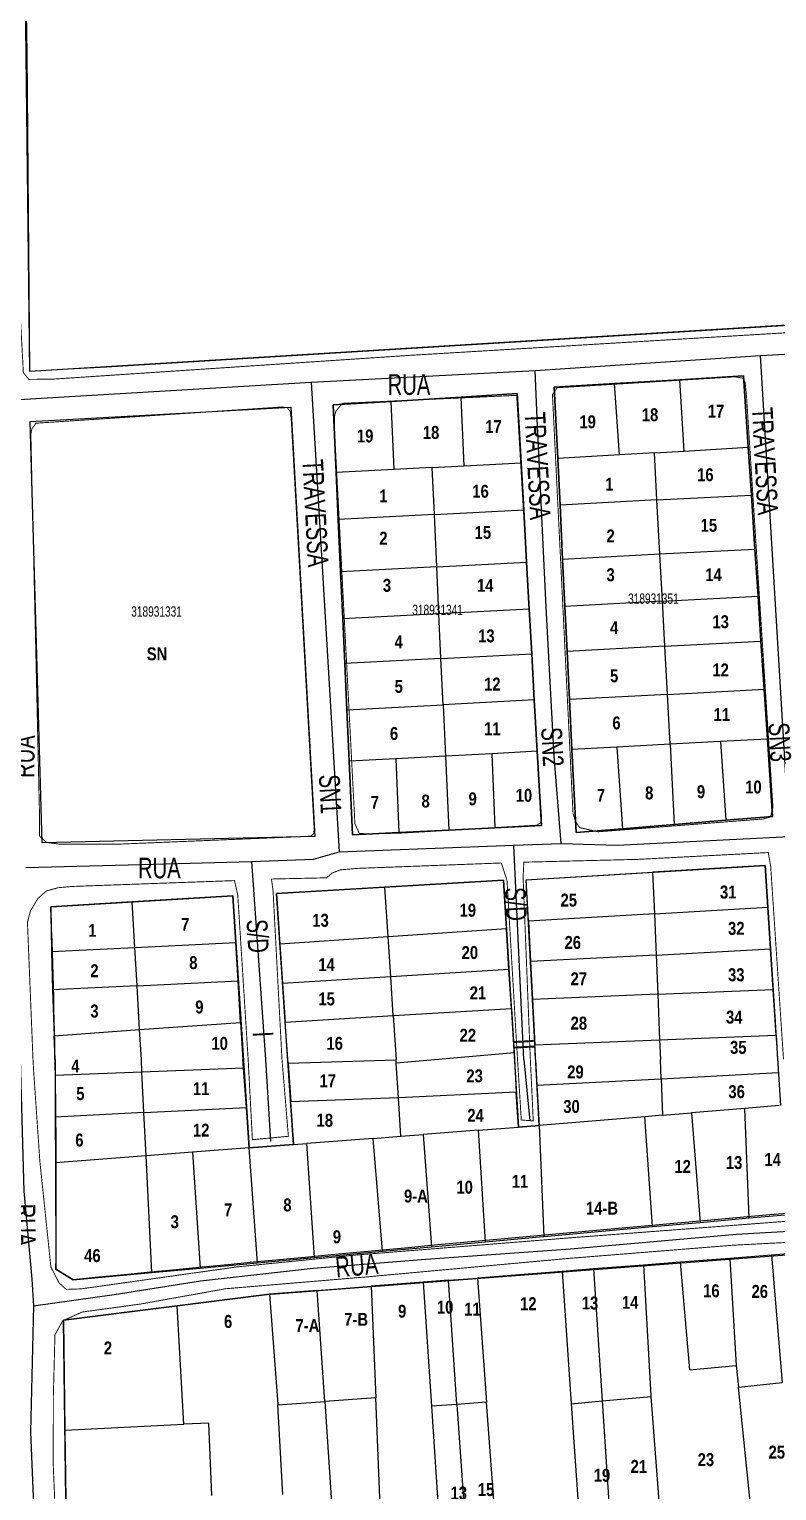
# Model space of a CAD drawing. Extents: x 204834 to 208707, y 4853033 to 4855981.
# Drawn here: x 207168.8 to 207313.4, y 4853635.8 to 4853918.7 of the extents above; entities that cross this region are included whole.
import ezdxf
from ezdxf.enums import TextEntityAlignment as Align

# ---------------------------------------------------------------- set-up
doc = ezdxf.new("R2010")
doc.units = 0
doc.header["$LTSCALE"] = 1.5
doc.header["$MEASUREMENT"] = 0
doc.linetypes.add('PHANTOMX2', pattern=[5, 2.5, -0.5, 0.5, -0.5, 0.5, -0.5])
for name, color, linetype in [('CD-MALHA-LOTES', 40, 'CONTINUOUS'), ('CD_TXT_QUADRA', 7, 'CONTINUOUS'), ('RU-QUADRAS', 6, 'CONTINUOUS'), ('SV-EIXO-RUA-N-PAV', 6, 'CONTINUOUS'), ('SV-EIXO-RUA-PAV', 20, 'CONTINUOUS'), ('SV-RUA-NAO-PAV-S-GUIA-C-GUIA', 7, 'PHANTOMX2'), ('SV-RUA-PAVIM-S-GUIA-C-GUIA', 7, 'CONTINUOUS'), ('SV-TXT-RUA-N-PAV-S-GUIA-C-GUIA', 7, 'CONTINUOUS'), ('SV-TXT-RUA-PAV-S-GUIA-C-GUIA', 7, 'CONTINUOUS'), ('Th_NmrPort', 7, 'CONTINUOUS')]:
    doc.layers.add(name, color=color, linetype=linetype)
doc.styles.add('ARIAL', font='ARIAL.TTF')
doc.styles.get("Standard").update_dxf_attribs({"font": 'swisscbo.ttf'})

msp = doc.modelspace()

# ---------------------------------------------------------------- linework, layer by layer
at = {"layer": 'CD-MALHA-LOTES', "linetype": 'Continuous'}
for p, q in [((207168.92, 4853852.43), (207166.08, 4854091.71)), ((207606.11, 4853879.3), (207168.92, 4853852.43)), ((207306.96, 4853851.6), (207294.64, 4853850.87)), ((207307.86, 4853837.79), (207306.96, 4853851.6)), ((207281.99, 4853850.12), (207270.33, 4853849.42)), ((207270.33, 4853849.42), (207271.01, 4853835.6)), ((207294.64, 4853850.87), (207281.99, 4853850.12)), ((207282.94, 4853836.31), (207281.99, 4853850.12)), ((207295.46, 4853837.05), (207294.64, 4853850.87)), ((207238.79, 4853846.67), (207227.55, 4853845.98)), ((207227.55, 4853845.98), (207228.14, 4853832.88)), ((207252.36, 4853847.51), (207238.79, 4853846.67)), ((207239.34, 4853833.47), (207238.79, 4853846.67)), ((207263.17, 4853848.18), (207252.36, 4853847.51)), ((207252.91, 4853834.18), (207252.36, 4853847.51)), ((207263.92, 4853834.76), (207263.17, 4853848.18)), ((207168.94, 4853842.75), (207219.4, 4853845.54)), ((207219.4, 4853845.54), (207224.05, 4853762.47)), ((207171.27, 4853761.23), (207168.94, 4853842.75)), ((207295.46, 4853837.05), (207307.86, 4853837.79)), ((207308.47, 4853828.54), (207307.86, 4853837.79)), ((207252.91, 4853834.18), (207263.92, 4853834.76)), ((207264.43, 4853825.68), (207263.92, 4853834.76)), ((207282.94, 4853836.31), (207271.01, 4853835.6)), ((207271.01, 4853835.6), (207271.45, 4853826.6)), ((207289.72, 4853836.71), (207282.94, 4853836.31)), ((207289.72, 4853836.71), (207295.46, 4853837.05)), ((207290.21, 4853827.59), (207289.72, 4853836.71)), ((207239.34, 4853833.47), (207228.14, 4853832.88)), ((207228.14, 4853832.88), (207228.56, 4853823.8)), ((207246.74, 4853833.86), (207239.34, 4853833.47)), ((207246.74, 4853833.86), (207252.91, 4853834.18)), ((207247.16, 4853824.77), (207246.74, 4853833.86)), ((207290.21, 4853827.59), (207271.45, 4853826.6)), ((207271.45, 4853826.6), (207271.96, 4853816.09)), ((207290.21, 4853827.59), (207308.47, 4853828.54)), ((207290.77, 4853817.08), (207290.21, 4853827.59)), ((207309.16, 4853818.04), (207308.47, 4853828.54)), ((207247.16, 4853824.77), (207228.56, 4853823.8)), ((207228.56, 4853823.8), (207229.02, 4853813.66)), ((207247.16, 4853824.77), (207264.43, 4853825.68)), ((207247.62, 4853814.63), (207247.16, 4853824.77)), ((207264.99, 4853815.54), (207264.43, 4853825.68)), ((207309.16, 4853818.04), (207290.77, 4853817.08)), ((207309.75, 4853808.95), (207309.16, 4853818.04)), ((207247.62, 4853814.63), (207229.02, 4853813.66)), ((207247.62, 4853814.63), (207264.99, 4853815.54)), ((207248.03, 4853805.55), (207247.62, 4853814.63)), ((207265.5, 4853806.46), (207264.99, 4853815.54)), ((207290.77, 4853817.08), (207271.96, 4853816.09)), ((207271.96, 4853816.09), (207272.41, 4853807)), ((207291.25, 4853807.98), (207290.77, 4853817.08)), ((207229.02, 4853813.66), (207229.43, 4853804.57)), ((207291.25, 4853807.98), (207309.75, 4853808.95)), ((207310.32, 4853800.25), (207309.75, 4853808.95)), ((207265.5, 4853806.46), (207248.03, 4853805.55)), ((207265.98, 4853797.82), (207265.5, 4853806.46)), ((207291.25, 4853807.98), (207272.41, 4853807)), ((207272.41, 4853807), (207272.84, 4853798.28)), ((207291.72, 4853799.27), (207291.25, 4853807.98)), ((207248.03, 4853805.55), (207229.43, 4853804.57)), ((207229.43, 4853804.57), (207229.83, 4853795.92)), ((207248.43, 4853796.9), (207248.03, 4853805.55)), ((207248.43, 4853796.9), (207265.98, 4853797.82)), ((207266.48, 4853788.89), (207265.98, 4853797.82)), ((207291.72, 4853799.27), (207272.84, 4853798.28)), ((207272.84, 4853798.28), (207273.29, 4853788.98)), ((207291.72, 4853799.27), (207310.32, 4853800.25)), ((207292.22, 4853789.97), (207291.72, 4853799.27)), ((207310.93, 4853790.95), (207310.32, 4853800.25)), ((207248.43, 4853796.9), (207229.83, 4853795.92)), ((207229.83, 4853795.92), (207230.23, 4853786.99)), ((207248.83, 4853787.97), (207248.43, 4853796.9)), ((207292.22, 4853789.97), (207273.29, 4853788.98)), ((207292.22, 4853789.97), (207310.93, 4853790.95)), ((207292.73, 4853780.32), (207292.22, 4853789.97)), ((207311.56, 4853781.31), (207310.93, 4853790.95)), ((207230.23, 4853786.99), (207248.83, 4853787.97)), ((207230.23, 4853786.99), (207230.69, 4853777.05)), ((207266.48, 4853788.89), (207248.83, 4853787.97)), ((207248.83, 4853787.97), (207249.29, 4853778.02)), ((207267.04, 4853778.95), (207266.48, 4853788.89)), ((207273.29, 4853788.98), (207273.76, 4853779.33)), ((207302.48, 4853780.83), (207292.73, 4853780.32)), ((207311.56, 4853781.31), (207302.48, 4853780.83)), ((207302.48, 4853780.83), (207303.53, 4853765.6)), ((207312.54, 4853766.35), (207311.56, 4853781.31)), ((207249.29, 4853778.02), (207239.71, 4853777.52)), ((207258.26, 4853778.49), (207249.29, 4853778.02)), ((207249.29, 4853778.02), (207249.94, 4853763.69)), ((207267.04, 4853778.95), (207258.26, 4853778.49)), ((207258.26, 4853778.49), (207258.86, 4853764.13)), ((207267.84, 4853764.57), (207267.04, 4853778.95)), ((207282.44, 4853779.78), (207273.76, 4853779.33)), ((207273.76, 4853779.33), (207274.55, 4853763.21)), ((207292.73, 4853780.32), (207282.44, 4853779.78)), ((207282.44, 4853779.78), (207283.54, 4853763.95)), ((207292.73, 4853780.32), (207293.56, 4853764.78)), ((207239.71, 4853777.52), (207230.69, 4853777.05)), ((207230.69, 4853777.05), (207231.34, 4853762.77)), ((207239.71, 4853777.52), (207240.3, 4853763.21)), ((207240.3, 4853763.21), (207249.94, 4853763.69)), ((207249.94, 4853763.69), (207258.86, 4853764.13)), ((207258.86, 4853764.13), (207267.84, 4853764.57)), ((207274.55, 4853763.21), (207283.54, 4853763.95)), ((207283.54, 4853763.95), (207293.56, 4853764.78)), ((207293.56, 4853764.78), (207303.53, 4853765.6)), ((207303.53, 4853765.6), (207312.54, 4853766.35)), ((207224.05, 4853762.47), (207171.27, 4853761.23)), ((207231.34, 4853762.77), (207240.3, 4853763.21)), ((207264.93, 4853754.09), (207289.37, 4853755.56)), ((207311.11, 4853756.85), (207289.37, 4853755.56)), ((207289.37, 4853755.56), (207289.7, 4853747.53)), ((207311.63, 4853748.8), (207311.11, 4853756.85)), ((207237.59, 4853752.67), (207216.59, 4853751.43)), ((207260.53, 4853754.01), (207237.59, 4853752.67)), ((207238.22, 4853743.03), (207237.59, 4853752.67)), ((207261.1, 4853744.59), (207260.53, 4853754.01)), ((207265.34, 4853746.11), (207264.93, 4853754.09)), ((207188.68, 4853749.8), (207172.95, 4853748.85)), ((207208.17, 4853750.96), (207188.68, 4853749.8)), ((207189.21, 4853740.97), (207188.68, 4853749.8)), ((207208.72, 4853741.94), (207208.17, 4853750.96)), ((207216.59, 4853751.43), (207217.26, 4853741.6)), ((207172.95, 4853748.85), (207173.12, 4853740.18)), ((207289.7, 4853747.53), (207265.34, 4853746.11)), ((207289.7, 4853747.53), (207311.63, 4853748.8)), ((207289.7, 4853747.53), (207290.03, 4853739.53)), ((207312.15, 4853740.7), (207311.63, 4853748.8)), ((207261.1, 4853744.59), (207238.22, 4853743.03)), ((207261.58, 4853736.75), (207261.1, 4853744.59)), ((207265.34, 4853746.11), (207265.74, 4853738.25)), ((207173.12, 4853740.18), (207189.21, 4853740.97)), ((207189.21, 4853740.97), (207208.72, 4853741.94)), ((207189.64, 4853733.58), (207189.21, 4853740.97)), ((207209.17, 4853734.55), (207208.72, 4853741.94)), ((207238.22, 4853743.03), (207217.26, 4853741.6)), ((207217.26, 4853741.6), (207217.78, 4853734.03)), ((207238.71, 4853735.33), (207238.22, 4853743.03)), ((207173.12, 4853740.18), (207173.26, 4853732.78)), ((207290.03, 4853739.53), (207265.74, 4853738.25)), ((207265.74, 4853738.25), (207266.11, 4853730.94)), ((207290.03, 4853739.53), (207312.15, 4853740.7)), ((207290.03, 4853739.53), (207290.35, 4853731.95)), ((207312.66, 4853732.87), (207312.15, 4853740.7)), ((207238.71, 4853735.33), (207217.78, 4853734.03)), ((207261.58, 4853736.75), (207238.71, 4853735.33)), ((207239.2, 4853727.81), (207238.71, 4853735.33)), ((207262.04, 4853729.17), (207261.58, 4853736.75)), ((207189.64, 4853733.58), (207173.26, 4853732.78)), ((207173.26, 4853732.78), (207173.6, 4853723.92)), ((207189.64, 4853733.58), (207209.17, 4853734.55)), ((207190.13, 4853725.1), (207189.64, 4853733.58)), ((207209.66, 4853726.48), (207209.17, 4853734.55)), ((207217.78, 4853734.03), (207218.29, 4853726.56)), ((207290.35, 4853731.95), (207312.66, 4853732.87)), ((207313.23, 4853724), (207312.66, 4853732.87)), ((207290.35, 4853731.95), (207266.11, 4853730.94)), ((207266.11, 4853730.94), (207266.55, 4853722.17)), ((207290.35, 4853731.95), (207290.71, 4853723.11)), ((207218.29, 4853726.56), (207239.2, 4853727.81)), ((207239.2, 4853727.81), (207262.04, 4853729.17)), ((207239.2, 4853727.81), (207239.75, 4853719.32)), ((207262.04, 4853729.17), (207262.56, 4853720.57)), ((207173.6, 4853723.92), (207190.13, 4853725.1)), ((207190.13, 4853725.1), (207209.66, 4853726.48)), ((207190.47, 4853719.32), (207190.13, 4853725.1)), ((207209.66, 4853726.48), (207210.12, 4853719.32)), ((207218.87, 4853718.55), (207218.29, 4853726.56)), ((207290.71, 4853723.11), (207313.23, 4853724)), ((207313.23, 4853724), (207313.54, 4853719.24)), ((207173.78, 4853719.32), (207173.6, 4853723.92)), ((207266.55, 4853722.17), (207290.71, 4853723.11)), ((207266.7, 4853719.31), (207266.55, 4853722.17)), ((207290.71, 4853723.11), (207290.87, 4853719.32)), ((207173.78, 4853719.32), (207173.79, 4853716.23)), ((207190.59, 4853716.86), (207190.47, 4853719.32)), ((207210.25, 4853717.61), (207210.12, 4853719.32)), ((207239.76, 4853719.17), (207218.87, 4853718.55)), ((207218.87, 4853718.55), (207219.36, 4853711.15)), ((207219.91, 4853702.87), (207218.87, 4853718.55)), ((207239.76, 4853719.17), (207239.75, 4853719.32)), ((207239.79, 4853718.62), (207239.76, 4853719.17)), ((207247.97, 4853719.32), (207239.79, 4853718.62)), ((207240.19, 4853711.89), (207239.79, 4853718.62)), ((207262.56, 4853720.57), (207247.97, 4853719.32)), ((207262.56, 4853720.57), (207262.63, 4853719.45)), ((207262.63, 4853719.45), (207263, 4853713)), ((207266.7, 4853719.31), (207266.98, 4853714.32)), ((207291.01, 4853715.59), (207290.87, 4853719.32)), ((207190.59, 4853716.86), (207173.79, 4853716.23)), ((207173.79, 4853716.23), (207173.83, 4853708.17)), ((207210.25, 4853717.61), (207190.59, 4853716.86)), ((207190.97, 4853709.03), (207190.59, 4853716.86)), ((207210.79, 4853710.02), (207210.25, 4853717.61)), ((207266.98, 4853714.32), (207291.01, 4853715.59)), ((207291.01, 4853715.59), (207313.69, 4853716.79)), ((207291.01, 4853715.59), (207291.27, 4853708.52)), ((207263, 4853713), (207240.19, 4853711.89)), ((207263.39, 4853706.21), (207263, 4853713)), ((207266.98, 4853714.32), (207267.42, 4853706.54)), ((207190.97, 4853709.03), (207210.79, 4853710.02)), ((207211.34, 4853702.21), (207210.79, 4853710.02)), ((207240.19, 4853711.89), (207219.34, 4853711.15)), ((207219.34, 4853711.15), (207219.91, 4853702.87)), ((207240.63, 4853704.46), (207240.19, 4853711.89)), ((207313.81, 4853710.38), (207307.17, 4853709.83)), ((207190.97, 4853709.03), (207173.83, 4853708.17)), ((207173.83, 4853708.17), (207173.86, 4853699.33)), ((207191.38, 4853700.68), (207190.97, 4853709.03)), ((207287.87, 4853708.23), (207267.42, 4853706.54)), ((207291.27, 4853708.52), (207287.87, 4853708.23)), ((207289.37, 4853686.97), (207287.87, 4853708.23)), ((207291.27, 4853708.52), (207296.9, 4853708.98)), ((207307.17, 4853709.83), (207296.9, 4853708.98)), ((207296.9, 4853708.98), (207298.54, 4853687.79)), ((207308.06, 4853688.64), (207307.17, 4853709.83)), ((207235.31, 4853704.05), (207240.63, 4853704.46)), ((207240.63, 4853704.46), (207244.96, 4853704.79)), ((207255.7, 4853705.62), (207244.96, 4853704.79)), ((207244.96, 4853704.79), (207246.58, 4853683.08)), ((207255.7, 4853705.62), (207263.39, 4853706.21)), ((207257.04, 4853684.04), (207255.7, 4853705.62)), ((207267.42, 4853706.54), (207263.39, 4853706.21)), ((207267.42, 4853706.54), (207268.34, 4853685.08)), ((207200.36, 4853701.37), (207191.38, 4853700.68)), ((207211.34, 4853702.21), (207200.36, 4853701.37)), ((207200.36, 4853701.37), (207201.87, 4853678.96)), ((207219.91, 4853702.87), (207211.34, 4853702.21)), ((207212.92, 4853679.98), (207211.34, 4853702.21)), ((207219.91, 4853702.87), (207222.48, 4853703.07)), ((207235.31, 4853704.05), (207222.48, 4853703.07)), ((207223.96, 4853680.99), (207222.48, 4853703.07)), ((207237.09, 4853682.2), (207235.31, 4853704.05)), ((207191.38, 4853700.68), (207173.86, 4853699.33)), ((207173.86, 4853699.33), (207173.94, 4853678.74)), ((207192.47, 4853678.09), (207191.38, 4853700.68)), ((207289.37, 4853686.97), (207298.54, 4853687.79)), ((207298.54, 4853687.79), (207308.06, 4853688.64)), ((207308.06, 4853688.64), (207315.01, 4853689.26)), ((207257.04, 4853684.04), (207268.2, 4853685.07)), ((207268.2, 4853685.07), (207268.34, 4853685.08)), ((207268.34, 4853685.08), (207289.37, 4853686.97)), ((207223.96, 4853680.99), (207237.09, 4853682.2)), ((207237.09, 4853682.2), (207246.58, 4853683.08)), ((207246.58, 4853683.08), (207257.04, 4853684.04)), ((207321.9, 4853682.22), (207312.33, 4853681.47)), ((207192.47, 4853678.09), (207201.87, 4853678.96)), ((207201.87, 4853678.96), (207212.92, 4853679.98)), ((207212.92, 4853679.98), (207223.96, 4853680.99)), ((207277.95, 4853678.77), (207271.85, 4853678.29)), ((207287.64, 4853679.52), (207277.95, 4853678.77)), ((207277.95, 4853678.77), (207279.6, 4853653.24)), ((207294.66, 4853680.07), (207287.64, 4853679.52)), ((207289.1, 4853654.27), (207287.64, 4853679.52)), ((207304.32, 4853680.83), (207294.66, 4853680.07)), ((207294.66, 4853680.07), (207296.47, 4853659.24)), ((207312.33, 4853681.47), (207304.32, 4853680.83)), ((207304.32, 4853680.83), (207305.52, 4853660.09)), ((207312.33, 4853681.47), (207314.39, 4853656.83)), ((207173.94, 4853678.74), (207177.26, 4853676.69)), ((207177.26, 4853676.69), (207192.47, 4853678.09)), ((207245, 4853676.2), (207234.93, 4853675.42)), ((207249.86, 4853676.58), (207245, 4853676.2)), ((207245, 4853676.2), (207246.6, 4853652.21)), ((207249.86, 4853676.58), (207255.46, 4853677.02)), ((207251.52, 4853652.56), (207249.86, 4853676.58)), ((207271.85, 4853678.29), (207255.46, 4853677.02)), ((207255.46, 4853677.02), (207257.24, 4853652.98)), ((207271.85, 4853678.29), (207273.62, 4853652.7)), ((207214.72, 4853673.85), (207197.37, 4853671.64)), ((207215.25, 4853673.89), (207214.72, 4853673.85)), ((207224.49, 4853674.61), (207215.25, 4853673.89)), ((207215.25, 4853673.89), (207216.85, 4853652.59)), ((207224.49, 4853674.61), (207234.93, 4853675.42)), ((207225.93, 4853653.12), (207224.49, 4853674.61)), ((207234.93, 4853675.42), (207235.8, 4853653.85)), ((207197.37, 4853671.64), (207175.4, 4853668.84)), ((207198.7, 4853648.72), (207197.37, 4853671.64)), ((207175.4, 4853668.84), (207175.68, 4853647.59)), ((207296.47, 4853659.24), (207305.52, 4853660.09)), ((207305.52, 4853660.09), (207305.95, 4853655.93)), ((207305.95, 4853655.93), (207314.39, 4853656.83)), ((207235.8, 4853653.85), (207225.93, 4853653.12)), ((207236.99, 4853624.13), (207235.8, 4853653.85)), ((207279.6, 4853653.24), (207289.11, 4853654.11)), ((207289.11, 4853654.11), (207289.1, 4853654.27)), ((207290.95, 4853629.5), (207289.11, 4853654.11)), ((207308.34, 4853632.49), (207305.95, 4853655.93)), ((207216.85, 4853652.59), (207216.86, 4853652.45)), ((207216.86, 4853652.45), (207225.93, 4853653.12)), ((207217.81, 4853635.1), (207216.86, 4853652.45)), ((207225.93, 4853653.12), (207227.91, 4853623.43)), ((207251.52, 4853652.56), (207246.6, 4853652.21)), ((207246.6, 4853652.21), (207248.41, 4853625.01)), ((207257.24, 4853652.98), (207251.52, 4853652.56)), ((207251.52, 4853652.56), (207253.41, 4853625.39)), ((207259.25, 4853625.84), (207257.24, 4853652.98)), ((207273.62, 4853652.7), (207279.6, 4853653.24)), ((207273.62, 4853652.7), (207275.4, 4853626.85)), ((207279.6, 4853653.24), (207281.24, 4853627.82)), ((207175.68, 4853647.59), (207198.7, 4853648.72)), ((207203.55, 4853648.96), (207198.7, 4853648.72)), ((207204.1, 4853634.92), (207203.55, 4853648.96)), ((207175.68, 4853647.59), (207175.99, 4853624.24))]:
    msp.add_line(p, q, dxfattribs=at)
at = {"layer": 'RU-QUADRAS', "linetype": 'Continuous'}
for points in [[(208114.89, 4853911.84, -0.001243), (207168.92, 4853852.43, 0.003722), (207161.18, 4854345.41)], [(206641.84, 4853818.64, -0.003261), (207158.93, 4853851.24)], [(207496.89, 4853704.35, 0.00557), (207177.26, 4853676.69), (207173.94, 4853678.74, 0.012079), (207172.95, 4853748.85), (207208.17, 4853750.96), (207211.34, 4853702.21), (207219.91, 4853702.87), (207216.59, 4853751.43), (207260.53, 4853754.01), (207263.39, 4853706.21), (207267.42, 4853706.54), (207264.93, 4853754.09), (207311.11, 4853756.85), (207314.09, 4853710.4)], [(207885.54, 4853679.72, -0.008632), (207696.87, 4853662.72), (207636.13, 4853658.68), (207622.77, 4853657.27), (207558.3, 4853654.65, -0.015693), (207410.91, 4853643.56), (207308.34, 4853632.49), (207275.4, 4853626.85), (207227.91, 4853623.43), (207175.99, 4853624.24), (207175.4, 4853668.84), (207214.72, 4853673.85), (207417.45, 4853689.3), (207483.44, 4853696.74), (207584.88, 4853705.41), (207687.98, 4853712.6), (207687.99, 4853711.79), (207694.8, 4853711.79), (207695.4, 4853694.96)]]:
    msp.add_lwpolyline(points, format="xyb", dxfattribs=at)
for points in [[(207270.33, 4853849.42), (207281.99, 4853850.12), (207294.64, 4853850.87), (207306.96, 4853851.6), (207307.86, 4853837.79), (207308.47, 4853828.54), (207309.16, 4853818.04), (207309.75, 4853808.95), (207310.32, 4853800.25), (207310.93, 4853790.95), (207311.56, 4853781.31), (207312.54, 4853766.35), (207303.53, 4853765.6), (207293.56, 4853764.78), (207283.54, 4853763.95), (207274.55, 4853763.21), (207273.76, 4853779.33), (207273.29, 4853788.98), (207272.84, 4853798.28), (207272.41, 4853807), (207271.96, 4853816.09), (207271.45, 4853826.6), (207271.01, 4853835.6), (207270.33, 4853849.42)], [(207227.55, 4853845.98), (207238.79, 4853846.67), (207252.36, 4853847.51), (207263.17, 4853848.18), (207263.92, 4853834.76), (207264.43, 4853825.68), (207264.99, 4853815.54), (207265.5, 4853806.46), (207265.98, 4853797.82), (207266.48, 4853788.89), (207267.04, 4853778.95), (207267.84, 4853764.57), (207258.86, 4853764.13), (207249.94, 4853763.69), (207240.3, 4853763.21), (207231.34, 4853762.77), (207230.69, 4853777.05), (207230.23, 4853786.99), (207229.83, 4853795.92), (207229.43, 4853804.57), (207229.02, 4853813.66), (207228.56, 4853823.8), (207228.14, 4853832.88), (207227.55, 4853845.98)], [(207168.94, 4853842.75), (207219.4, 4853845.54), (207224.05, 4853762.47), (207171.27, 4853761.23), (207168.94, 4853842.75)]]:
    msp.add_lwpolyline(points, close=True, dxfattribs=at)
at = {"layer": 'SV-EIXO-RUA-N-PAV'}
for points in [[(207165.73, 4853846.94), (207223.34, 4853850.37), (207266.63, 4853852.68), (207310.26, 4853855.55), (207355.15, 4853858.09), (207398.55, 4853861.77), (207398.55, 4853861.77), (207442.29, 4853864.76), (207485.92, 4853866.84), (207530.01, 4853869.97), (207574.1, 4853872.78), (207618.2, 4853875.64), (207643.17, 4853877.66), (207670.34, 4853879.5), (207690.37, 4853880.19), (207736.9, 4853883.08)], [(207315.81, 4853762.47), (207310.26, 4853855.55)], [(207271.65, 4853761.08), (207270.32, 4853778), (207268.77, 4853806.85), (207267.07, 4853841.9), (207266.63, 4853852.68)], [(207223.34, 4853850.37), (207228.71, 4853759.52)], [(207168.13, 4853756.46), (207190.35, 4853757.05), (207211.76, 4853757.65), (207223.78, 4853758.09), (207228.71, 4853759.52), (207262.44, 4853760.76), (207271.65, 4853761.08), (207282.5, 4853760.76), (207315.81, 4853762.47), (207360.09, 4853764.91), (207371.46, 4853765.6), (207382.12, 4853766.15), (207404.2, 4853767.2), (207412.72, 4853767.47), (207431, 4853768.49), (207448.17, 4853770.01), (207457.76, 4853770.19), (207475.57, 4853770.84), (207491.48, 4853771.6)], [(207262.44, 4853760.76), (207264.42, 4853719.33)], [(207211.76, 4853757.65), (207214.46, 4853719.33)], [(207214.46, 4853719.33), (207215.43, 4853703.46)], [(207264.44, 4853719.33), (207265.62, 4853707.43)], [(207169.58, 4853671.66), (207185.21, 4853673.86), (207201.93, 4853676.5), (207223.72, 4853678.93), (207245.51, 4853680.69), (207273.46, 4853682.67), (207305.6, 4853685.53), (207324.75, 4853686.63), (207357.65, 4853688.83), (207396.61, 4853692.35), (207432.81, 4853695.21), (207465.61, 4853697.85), (207481.31, 4853699.78), (207498.88, 4853701.43), (207551.78, 4853706.22), (207598.77, 4853710.18), (207641.9, 4853712.6), (207700.47, 4853716.57)]]:
    msp.add_lwpolyline(points, dxfattribs=at)
at = {"layer": 'SV-EIXO-RUA-PAV'}
msp.add_lwpolyline([(207167.06, 4853719.33), (207167.75, 4853693.8), (207169.27, 4853676.77), (207169.58, 4853671.66), (207169.02, 4853647.28), (207170.17, 4853618.97), (207170.54, 4853611.94), (207171.31, 4853596.05), (207171.81, 4853577.23), (207171.62, 4853562.14), (207170.29, 4853554.1), (207171.56, 4853512.53), (207171.81, 4853467.4), (207173.24, 4853456.99), (207174.35, 4853451.7)], dxfattribs=at)
at = {"layer": 'SV-RUA-NAO-PAV-S-GUIA-C-GUIA', "const_width": 0.18}
for points in [[(207170.57, 4853850.95), (207168.72, 4853850.93), (207167.6, 4853852.29), (207167.58, 4853853.59), (207163.08, 4853935.53), (207162.56, 4853955.66), (207162.4, 4853965.24), (207162.4, 4853992.67), (207162.34, 4854029.73), (207162.53, 4854061.87), (207163.09, 4854068.37), (207163.1, 4854075.62), (207163.23, 4854080.35), (207165.98, 4854076.98), (207170.35, 4854075.52), (207176.37, 4854074.37), (207184.82, 4854074.61), (207244.78, 4854077.82), (207317.97, 4854082.28), (207380.57, 4854087.5), (207452, 4854092.99)], [(208106.56, 4853911.01), (208050.98, 4853907.82), (208001.67, 4853904.44), (207958.3, 4853901.73), (207871.79, 4853895.79), (207735.04, 4853887.47), (207606.61, 4853878.68), (207513.1, 4853872.93), (207345.87, 4853861.79), (207242.24, 4853855.57), (207173.27, 4853850.97), (207170.57, 4853850.95)], [(207169.83, 4853842.43), (207216.88, 4853845.53), (207217.68, 4853845.6), (207218.73, 4853845.42), (207219.27, 4853844.67), (207219.45, 4853843.37), (207223.9, 4853763.88), (207223.8, 4853762.98), (207223.2, 4853762.53), (207221.8, 4853762.46), (207186.21, 4853760.99), (207174.61, 4853760.99), (207172.14, 4853761.32), (207170.77, 4853762.55)], [(207170.77, 4853762.55), (207170.77, 4853766.65), (207169.1, 4853840.33), (207169.28, 4853841.33), (207170.18, 4853842.55)], [(207265.71, 4853719.32), (207264.31, 4853754.55), (207264.46, 4853757.5), (207286.5, 4853758.04), (207311.73, 4853759.36), (207312.2, 4853756.72), (207314.68, 4853719.32)], [(207217.67, 4853719.32), (207215.95, 4853751.91), (207215.64, 4853754.24), (207226.31, 4853754.47), (207227.36, 4853755.39), (207228.96, 4853756.01), (207232.31, 4853756.3), (207260.11, 4853757.34), (207261.2, 4853753.93), (207263.23, 4853719.32)], [(207170.46, 4853750.47), (207172.12, 4853751.94), (207174.42, 4853752.56), (207177.07, 4853752.8), (207208.49, 4853753.93), (207209.12, 4853751.13), (207211.13, 4853719.32)], [(207178.8, 4853674.92), (207209.01, 4853679.18), (207231.44, 4853681.43), (207273.67, 4853684.82), (207314.2, 4853687.92), (207351.53, 4853690.61), (207394.75, 4853694.32), (207428.81, 4853697.21), (207497.15, 4853703.03), (207496.65, 4853719.32)], [(207217.67, 4853719.33), (207218.91, 4853704.45), (207211.95, 4853703.79), (207211.13, 4853719.33)], [(207265.71, 4853719.33), (207266.28, 4853707.43), (207263.96, 4853707.6), (207263.23, 4853719.33)], [(207179.01, 4853670.44), (207190.21, 4853671.97), (207206.81, 4853674.95), (207234.18, 4853677.25), (207272.92, 4853680.8), (207304.91, 4853683.37), (207349.61, 4853685.7), (207394.43, 4853689.7), (207436.47, 4853692.84), (207484.84, 4853698.14), (207536.31, 4853702.98), (207592.08, 4853707.5), (207642.5, 4853710.08), (207695.47, 4853714.24)]]:
    msp.add_lwpolyline(points, dxfattribs=at)
for points in [[(207270.87, 4853849.31), (207269.99, 4853847.96), (207273.97, 4853766.9), (207274.49, 4853765.32), (207275.24, 4853764.19), (207278.79, 4853763.38), (207310.78, 4853765.86), (207312.16, 4853766.26), (207312.64, 4853768.13), (207307.53, 4853847.6), (207307.26, 4853850.35), (207306.79, 4853851.18), (207305.31, 4853851.43)], [(207229.37, 4853846.29), (207263.07, 4853847.84), (207267.68, 4853768.7), (207267.8, 4853767.52), (207267.87, 4853766.32), (207267.9, 4853765.51), (207267.87, 4853765.27), (207266.99, 4853764.65), (207240.2, 4853763.1), (207234.4, 4853762.99), (207232.65, 4853763.05), (207231.78, 4853764.93), (207227.82, 4853841.41), (207227.85, 4853843.84), (207228.1, 4853844.79)]]:
    msp.add_lwpolyline(points, close=True, dxfattribs=at)
at = {"layer": 'SV-RUA-PAVIM-S-GUIA-C-GUIA', "const_width": 0.18}
for points in [[(207169.51, 4853719.32), (207168.44, 4853745.81), (207168.73, 4853747.01), (207169.06, 4853748.16), (207170.46, 4853750.47)], [(207178.8, 4853674.92), (207175.92, 4853674.82), (207174.54, 4853676.1), (207172.97, 4853679.16), (207170.84, 4853699.59), (207169.61, 4853717.47), (207169.51, 4853719.33)], [(207179.23, 4853622.04), (207175.87, 4853623.22), (207174.1, 4853624.97), (207173.42, 4853640.98), (207173.45, 4853654.28), (207173.76, 4853666.05), (207175.25, 4853668.73), (207179.01, 4853670.44)]]:
    msp.add_lwpolyline(points, dxfattribs=at)

# ---------------------------------------------------------------- texts
at = {"layer": 'CD_TXT_QUADRA', "linetype": 'Continuous', "style": 'ARIAL', "width": 0.7}
for s, p in [('318931351', (207284.62, 4853807.5)), ('318931331', (207188.52, 4853805.01)), ('318931341', (207242.88, 4853805.32))]:
    msp.add_text(s, height=2, dxfattribs=at).set_placement(p)
at = {"layer": 'SV-TXT-RUA-N-PAV-S-GUIA-C-GUIA', "style": 'ARIAL', "width": 0.7}
for p in [(207238.11, 4853847.93), (207189.82, 4853754.37)]:
    msp.add_text('RUA', height=4, dxfattribs=at).set_placement(p)
for s, rotation, p in [('TRAVESSA                                     SN2', 273, (207264.59, 4853844.5)), ('TRAVESSA                                     SN3', 273, (207308.58, 4853845.41)), ('TRAVESSA                                     SN1', 273, (207221.61, 4853835.36)), ('RUA', 89, (207169.74, 4853773.78)), ('S/D                     II', 273, (207260.78, 4853752.53)), ('S/D              I', 273, (207210.82, 4853746.34)), ('RUA', 5, (207228.19, 4853677.12))]:
    msp.add_text(s, height=4, rotation=rotation, dxfattribs=at).set_placement(p)
at = {"layer": 'SV-TXT-RUA-PAV-S-GUIA-C-GUIA', "style": 'ARIAL', "width": 0.7}
msp.add_text('RUA                                                                  SEXTA', height=4, rotation=271, dxfattribs=at).set_placement((207165.93, 4853691.36))
at = {"layer": 'Th_NmrPort', "color": 1}
for s, p in [('17', (207300.02, 4853844.77)), ('17', (207256.99, 4853841.8)), ('19', (207275.2, 4853842.72)), ('18', (207287.27, 4853844.08)), ('19', (207232.17, 4853839.98)), ('18', (207244.92, 4853840.66)), ('1', (207280.21, 4853830.65)), ('16', (207297.97, 4853832.48)), ('1', (207236.5, 4853828.37)), ('16', (207254.49, 4853829.28)), ('15', (207298.65, 4853822.69)), ('2', (207236.5, 4853820.18)), ('15', (207254.94, 4853821.32)), ('2', (207280.44, 4853820.63)), ('3', (207237.18, 4853811.08)), ('14', (207255.4, 4853811.08)), ('3', (207280.44, 4853813.12)), ('14', (207299.56, 4853813.13)), ('4', (207281.13, 4853802.88)), ('13', (207300.93, 4853804.03)), ('4', (207239.46, 4853800.15)), ('13', (207255.62, 4853801.29)), ('SN', (207191.51, 4853797.82)), ('5', (207281.13, 4853793.55)), ('12', (207300.93, 4853794.7)), ('5', (207239.46, 4853791.51)), ('12', (207256.77, 4853791.97)), ('11', (207301.15, 4853786.06)), ('6', (207238.55, 4853782.4)), ('11', (207256.77, 4853783.32)), ('6', (207281.58, 4853784.45)), ('8', (207287.91, 4853770.9)), ('9', (207297.93, 4853771.13)), ('10', (207307.27, 4853772.04)), ('7', (207234.86, 4853769.08)), ('8', (207244.66, 4853769.32)), ('9', (207253.76, 4853769.76)), ('10', (207262.88, 4853770.44)), ('7', (207278.58, 4853770.44)), ('31', (207302.39, 4853751.72)), ('19', (207252.03, 4853748.2)), ('25', (207271.55, 4853750.16)), ('7', (207198.17, 4853745.47)), ('13', (207223.54, 4853746.25)), ('1', (207180.21, 4853744.3)), ('32', (207303.95, 4853744.69)), ('20', (207252.42, 4853740.01)), ('26', (207272.33, 4853741.96)), ('8', (207199.73, 4853738.06)), ('14', (207224.71, 4853737.67)), ('2', (207180.6, 4853736.49)), ('27', (207273.5, 4853734.93)), ('33', (207303.95, 4853735.71)), ('21', (207253.99, 4853732.2)), ('3', (207180.6, 4853728.69)), ('9', (207200.9, 4853729.47)), ('15', (207224.71, 4853731.03)), ('28', (207273.5, 4853726.35)), ('34', (207303.56, 4853727.52)), ('22', (207252.03, 4853724)), ('10', (207204.02, 4853722.44)), ('16', (207226.27, 4853722.44)), ('35', (207304.34, 4853721.66)), ('4', (207176.92, 4853718.06)), ('17', (207224.93, 4853715.19)), ('23', (207253.34, 4853716.15)), ('29', (207272.85, 4853716.91)), ('5', (207177.88, 4853712.71)), ('11', (207200.45, 4853713.66)), ('36', (207304.02, 4853713.09)), ('30', (207272.08, 4853710.22)), ('18', (207224.36, 4853707.55)), ('24', (207253.53, 4853708.5)), ('6', (207177.69, 4853703.73)), ('12', (207200.45, 4853705.64)), ('12', (207293.58, 4853698.61)), ('13', (207303.53, 4853699.37)), ('14', (207310.99, 4853699.95)), ('10', (207251.41, 4853694.6)), ('11', (207262.12, 4853695.74)), ('9-A', (207241.27, 4853692.88)), ('7', (207206.46, 4853690.2)), ('8', (207217.93, 4853691.16)), ('14-B', (207276.48, 4853690.54)), ('3', (207196.13, 4853687.91)), ('9', (207227.51, 4853685)), ('46', (207179.41, 4853681.36)), ('12', (207263.73, 4853672.05)), ('13', (207275.66, 4853672.19)), ('14', (207283.44, 4853672.32)), ('16', (207299.14, 4853674.56)), ('26', (207308.5, 4853674.43)), ('7-B', (207229.71, 4853669.02)), ('9', (207240.13, 4853670.6)), ('10', (207247.64, 4853671.39)), ('11', (207252.92, 4853671)), ('6', (207206.45, 4853668.62)), ('7-A', (207220.29, 4853667.83)), ('2', (207183.21, 4853663.48)), ('23', (207298.08, 4853641.88)), ('25', (207311.79, 4853643.33)), ('19', (207277.97, 4853638.85)), ('21', (207285.09, 4853640.56)), ('13', (207250.28, 4853635.42)), ('15', (207255.55, 4853636.08))]:
    msp.add_text(s, height=2.5, dxfattribs=at).set_placement(p, align=Align.MIDDLE_LEFT)

doc.saveas('drawing.dxf')
